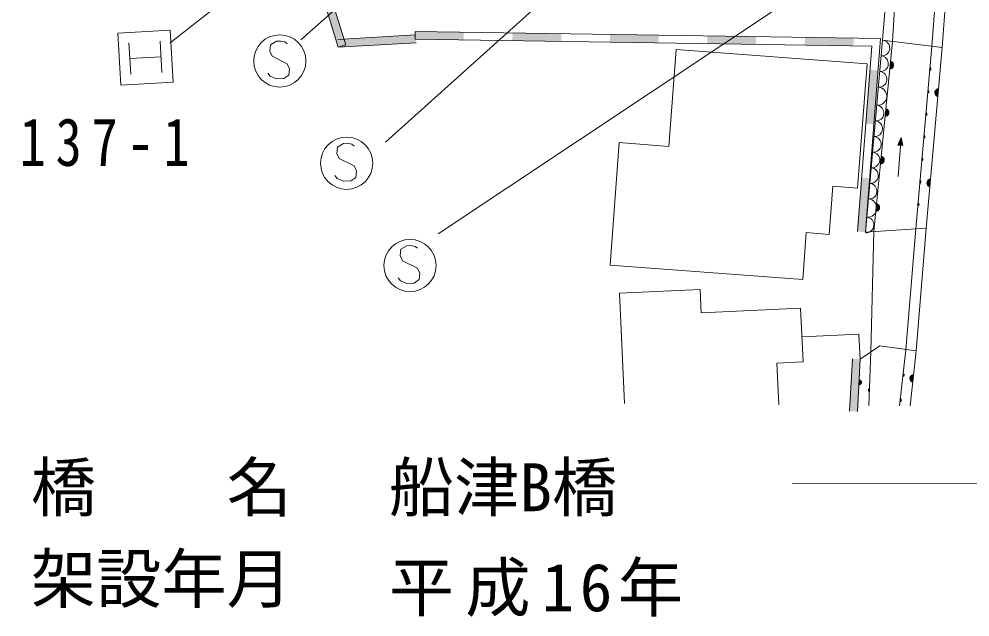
# Model space of a CAD drawing. Units: millimetres, scale not verified. Extents: x 40000 to 680000, y 20000 to 380000.
# Drawn here: x 323987 to 360412, y 237590 to 260486 of the extents above; entities that cross this region are included whole.
import ezdxf
from ezdxf.enums import TextEntityAlignment as Align

# ---------------------------------------------------------------- set-up
doc = ezdxf.new("R2010")
doc.units = ezdxf.units.MM
doc.header["$LTSCALE"] = 1000
for name, color, linetype, lineweight in [('M-BGD', 7, 'Continuous', 13), ('M-STR-HTXT', 7, 'Continuous', 13), ('M-STR-STRC', 7, 'Continuous', 13)]:
    doc.layers.add(name, color=color, linetype=linetype, lineweight=lineweight)
doc.styles.add('ＭＳ ゴシック', font='')
doc.styles.get('ＭＳ ゴシック').set_extended_font_data('MS Gothic')

msp = doc.modelspace()

# ---------------------------------------------------------------- hatches: boundary and pattern name
at = {"layer": 'M-BGD'}
for points in [[(335531, 261621), (336216, 259405), (336502, 259494), (335818, 261709)], [(336216, 259405), (339193, 259577), (339176, 259877), (336198, 259705)], [(341025, 259981), (339159, 260009), (339155, 259709), (341021, 259681)], [(344757, 259925), (342891, 259953), (342887, 259653), (344753, 259625)], [(348490, 259869), (346624, 259897), (346619, 259597), (348485, 259569)], [(352222, 259813), (350356, 259841), (350351, 259541), (352218, 259513)], [(355954, 259757), (354088, 259785), (354084, 259485), (355950, 259457)], [(356727, 256451), (356886, 258515), (356587, 258539), (356427, 256474)], [(356408, 252323), (356567, 254387), (356268, 254410), (356109, 252346)], [(356103, 245452), (356210, 247461), (355910, 247477), (355803, 245468)]]:
    msp.add_hatch(color=256, dxfattribs=at).paths.add_polyline_path(points)

# ---------------------------------------------------------------- linework, layer by layer
for p, q in [((360091, 269652), (359346, 259399)), ((358948, 259434), (359721, 269350)), ((357448, 259629), (358007, 268656)), ((334019, 267534), (336502, 259494)), ((333815, 267178), (336216, 259405)), ((336198, 259705), (339176, 259877)), ((339159, 260009), (339155, 259709)), ((356980, 259742), (339159, 260009)), ((356408, 252323), (356980, 259742)), ((336216, 259405), (339193, 259577)), ((336216, 259405), (336502, 259494)), ((356657, 259446), (339155, 259709)), ((356109, 252346), (356657, 259446)), ((357065, 259672), (356408, 252323)), ((357448, 259629), (356736, 252361)), ((359346, 259399), (357065, 259672)), ((358336, 252455), (358948, 259434)), ((358740, 252483), (359346, 259399)), ((356468, 258766), (349154, 259316)), ((356110, 254013), (356468, 258766)), ((357364, 258582), (357391, 258856)), ((357408, 258849), (357382, 258586)), ((357401, 258590), (357425, 258841)), ((357441, 258821), (357420, 258606)), ((357440, 258622), (357458, 258801)), ((357473, 258770), (357461, 258650)), ((358884, 258614), (358876, 258523)), ((358884, 258526), (358892, 258610)), ((358899, 258603), (358893, 258531)), ((358901, 258538), (358906, 258594)), ((358911, 258582), (358908, 258550)), ((358808, 257750), (358800, 257658)), ((358808, 257661), (358816, 257745)), ((358823, 257738), (358817, 257667)), ((358826, 257674), (358831, 257730)), ((358835, 257717), (358833, 257685)), ((359082, 257619), (359092, 257739)), ((359113, 257767), (359097, 257588)), ((359114, 257568), (359132, 257784)), ((359152, 257800), (359130, 257549)), ((359147, 257541), (359170, 257804)), ((359189, 257809), (359165, 257534)), ((357186, 256764), (357213, 257039)), ((357230, 257031), (357204, 256769)), ((357223, 256773), (357247, 257024)), ((357263, 257004), (357242, 256789)), ((357262, 256805), (357279, 256984)), ((357294, 256953), (357283, 256833)), ((358732, 256885), (358724, 256794)), ((358733, 256797), (358740, 256881)), ((358747, 256874), (358741, 256802)), ((358750, 256810), (358755, 256865)), ((358760, 256853), (358757, 256821)), ((357661, 254452), (357772, 255948)), ((358657, 256021), (358649, 255929)), ((358657, 255933), (358664, 256016)), ((358672, 256010), (358665, 255938)), ((358674, 255945), (358679, 256001)), ((358684, 255988), (358681, 255956)), ((357007, 254947), (357034, 255222)), ((357052, 255214), (357026, 254951)), ((357044, 254956), (357069, 255206)), ((357085, 255187), (357064, 254972)), ((357084, 254988), (357101, 255167)), ((357116, 255135), (357105, 255016)), ((358581, 255156), (358573, 255065)), ((358581, 255068), (358588, 255152)), ((358596, 255145), (358590, 255073)), ((358598, 255081), (358603, 255136)), ((358608, 255124), (358605, 255092)), ((358505, 254292), (358497, 254200)), ((358505, 254204), (358513, 254287)), ((358520, 254281), (358514, 254209)), ((358522, 254216), (358527, 254272)), ((358532, 254259), (358529, 254228)), ((358779, 254162), (358789, 254281)), ((358810, 254309), (358794, 254130)), ((358810, 254111), (358829, 254326)), ((358849, 254342), (358827, 254091)), ((358844, 254084), (358867, 254347)), ((358886, 254351), (358861, 254076)), ((356829, 253130), (356856, 253405)), ((356874, 253397), (356848, 253134)), ((356866, 253138), (356891, 253389)), ((356907, 253370), (356886, 253155)), ((356906, 253171), (356923, 253350)), ((356938, 253318), (356926, 253199)), ((358429, 253428), (358421, 253336)), ((358429, 253339), (358437, 253423)), ((358444, 253416), (358438, 253344)), ((358447, 253352), (358451, 253407)), ((358456, 253395), (358454, 253363)), ((358740, 252483), (356408, 252323)), ((358336, 252455), (357953, 247824)), ((358740, 252483), (358350, 247780)), ((356621, 247738), (356736, 252361)), ((354006, 250511), (346627, 251066)), ((346982, 249983), (347185, 245760)), ((353917, 249416), (350122, 249233)), ((353917, 249416), (354017, 247354)), ((353971, 248312), (356161, 248417)), ((356210, 247461), (356161, 248417)), ((356210, 247461), (356961, 247968)), ((356621, 247738), (356540, 245682)), ((358350, 247780), (356961, 247968)), ((357719, 245673), (357953, 247824)), ((358121, 245669), (358350, 247780)), ((354017, 247354), (353018, 247306)), ((355803, 245468), (355910, 247477)), ((356103, 245452), (356210, 247461)), ((353018, 247306), (353095, 245711)), ((356183, 246481), (356191, 246665)), ((356202, 246660), (356195, 246484)), ((356208, 246488), (356214, 246656)), ((356226, 246643), (356220, 246499)), ((356232, 246511), (356237, 246631)), ((356248, 246610), (356245, 246530)), ((357861, 246903), (357851, 246812)), ((357859, 246815), (357868, 246898)), ((357875, 246892), (357868, 246820)), ((357876, 246827), (357882, 246883)), ((357887, 246870), (357884, 246838)), ((358122, 246677), (358135, 246796)), ((358156, 246824), (358136, 246645)), ((358152, 246625), (358176, 246840)), ((358195, 246856), (358168, 246605)), ((358185, 246597), (358214, 246860)), ((358232, 246864), (358203, 246590)), ((356525, 246266), (356526, 246298)), ((356533, 246310), (356531, 246254)), ((356538, 246246), (356541, 246318)), ((356549, 246323), (356546, 246240)), ((356554, 246235), (356557, 246327)), ((357755, 245938), (357746, 245847)), ((357754, 245850), (357763, 245933)), ((357770, 245926), (357763, 245855)), ((357771, 245862), (357777, 245918)), ((357782, 245905), (357779, 245873))]:
    msp.add_line(p, q, dxfattribs=at)
for points in [[(357065, 259672), (357496, 264927), (356851, 264774), (356188, 264104), (355308, 261747), (354525, 261113)], [(346627, 251066), (346980, 255753), (348875, 255611), (349154, 259316)], [(356110, 254013), (355164, 254084), (355025, 252241), (354142, 252308), (354006, 250511)], [(350122, 249233), (350079, 250132), (346982, 249983)]]:
    msp.add_lwpolyline(points, dxfattribs=at)
for points in [[(357374, 258870), (357409, 258855), (357437, 258834), (357464, 258801), (357479, 258769), (357487, 258732), (357482, 258684), (357467, 258650), (357446, 258622), (357413, 258595), (357382, 258580), (357345, 258571)], [(358876, 258619), (358888, 258614), (358897, 258607), (358907, 258596), (358912, 258586), (358915, 258573), (358913, 258557), (358908, 258546), (358901, 258536), (358890, 258527), (358880, 258522), (358868, 258519)], [(358801, 257754), (358812, 257749), (358822, 257743), (358831, 257732), (358836, 257721), (358839, 257709), (358837, 257693), (358832, 257681), (358825, 257672), (358815, 257663), (358804, 257658), (358792, 257655)], [(359182, 257520), (359147, 257535), (359118, 257556), (359091, 257588), (359076, 257620), (359067, 257657), (359071, 257705), (359086, 257739), (359107, 257768), (359139, 257795), (359171, 257810), (359208, 257819)], [(357196, 257053), (357230, 257037), (357259, 257016), (357285, 256984), (357300, 256952), (357309, 256915), (357304, 256867), (357289, 256833), (357268, 256805), (357235, 256778), (357203, 256763), (357166, 256754)], [(358725, 256890), (358736, 256885), (358746, 256878), (358755, 256867), (358760, 256857), (358763, 256845), (358762, 256829), (358756, 256817), (358750, 256808), (358739, 256798), (358728, 256793), (358716, 256790)], [(357772, 255948), (357654, 255656), (357845, 255642)], [(357769, 255913), (357673, 255667), (357828, 255655)], [(357766, 255877), (357691, 255678), (357811, 255669)], [(357764, 255841), (357710, 255688), (357794, 255682)], [(357761, 255805), (357729, 255699), (357777, 255695)], [(357757, 255757), (357748, 255710), (357760, 255709)], [(358649, 256026), (358661, 256021), (358670, 256014), (358679, 256003), (358684, 255992), (358687, 255980), (358686, 255964), (358681, 255953), (358674, 255943), (358663, 255934), (358653, 255929), (358640, 255926)], [(357018, 255236), (357052, 255220), (357080, 255199), (357107, 255167), (357122, 255135), (357131, 255098), (357126, 255050), (357111, 255015), (357090, 254987), (357057, 254960), (357025, 254945), (356988, 254937)], [(358573, 255161), (358585, 255156), (358594, 255149), (358603, 255138), (358608, 255128), (358611, 255116), (358610, 255100), (358605, 255088), (358598, 255079), (358587, 255070), (358577, 255064), (358564, 255061)], [(358497, 254297), (358509, 254292), (358518, 254285), (358527, 254274), (358533, 254263), (358535, 254251), (358534, 254235), (358529, 254224), (358522, 254214), (358511, 254205), (358501, 254200), (358489, 254197)], [(358878, 254062), (358843, 254078), (358815, 254098), (358788, 254131), (358773, 254162), (358764, 254199), (358768, 254247), (358783, 254282), (358804, 254310), (358836, 254337), (358868, 254353), (358905, 254361)], [(356839, 253418), (356874, 253403), (356902, 253382), (356929, 253349), (356944, 253318), (356953, 253281), (356948, 253233), (356932, 253198), (356912, 253170), (356879, 253143), (356847, 253128), (356810, 253120)], [(358421, 253432), (358433, 253427), (358443, 253420), (358452, 253409), (358457, 253399), (358460, 253387), (358458, 253371), (358453, 253359), (358446, 253350), (358436, 253341), (358425, 253336), (358413, 253333)], [(356179, 246673), (356203, 246664), (356222, 246651), (356241, 246631), (356252, 246610), (356259, 246586), (356258, 246554), (356249, 246530), (356236, 246511), (356216, 246492), (356195, 246480), (356171, 246473)], [(357853, 246908), (357865, 246903), (357874, 246896), (357883, 246885), (357888, 246874), (357890, 246862), (357888, 246846), (357883, 246834), (357876, 246825), (357865, 246816), (357855, 246811), (357842, 246809)], [(358219, 246576), (358185, 246591), (358157, 246613), (358130, 246646), (358116, 246677), (358108, 246715), (358113, 246762), (358129, 246797), (358150, 246825), (358183, 246851), (358215, 246866), (358252, 246874)], [(356562, 246231), (356550, 246235), (356540, 246242), (356530, 246252), (356525, 246262), (356521, 246275), (356522, 246291), (356526, 246302), (356533, 246312), (356543, 246322), (356553, 246327), (356566, 246331)], [(357748, 245943), (357759, 245938), (357769, 245931), (357778, 245920), (357783, 245909), (357785, 245897), (357783, 245881), (357778, 245869), (357771, 245860), (357760, 245851), (357750, 245846), (357737, 245844)]]:
    msp.add_lwpolyline(points, close=True, dxfattribs=at)
for centre, radius in [((357038, 259374), 300), ((356985, 258776), 300), ((356932, 258178), 300), ((356874, 257531), 350), ((356816, 256883), 300), ((356762, 256286), 300), ((356709, 255688), 300), ((356656, 255091), 300), ((356602, 254493), 300), ((356549, 253895), 300), ((356491, 253248), 350), ((356433, 252601), 300)]:
    msp.add_arc(centre, radius, 264.8929, 84.8928, dxfattribs=at)
at = {"layer": 'M-STR-HTXT'}
msp.add_line((353617, 242699), (364433, 242691), dxfattribs=at)
at = {"layer": 'M-STR-STRC'}
for p, q in [((357006, 280975), (329778, 259575)), ((334785, 259689), (358197, 280793)), ((361737, 277092), (338022, 255773)), ((340043, 252262), (365309, 269069)), ((328196, 259572), (328265, 258374)), ((329394, 259640), (329463, 258442)), ((328231, 258973), (329429, 259041))]:
    msp.add_line(p, q, dxfattribs=at)
msp.add_lwpolyline([(327888, 257952), (327774, 259948), (329771, 260062), (329885, 258066)], close=True, dxfattribs=at)
for points in [[(334258, 259537), (334174, 259612), (334012, 259643), (333852, 259634), (333619, 259500), (333593, 259258), (333684, 259063), (334262, 258776), (334353, 258581), (334327, 258339), (334134, 258208), (333854, 258192), (333608, 258298), (333521, 258413)], [(336819, 255621), (336735, 255697), (336573, 255727), (336413, 255718), (336180, 255585), (336154, 255343), (336245, 255148), (336823, 254860), (336914, 254665), (336888, 254423), (336695, 254292), (336416, 254276), (336169, 254382), (336082, 254497)], [(339246, 251706), (339161, 251781), (338999, 251812), (338839, 251803), (338607, 251669), (338581, 251427), (338672, 251232), (339249, 250945), (339340, 250750), (339314, 250508), (339121, 250376), (338842, 250360), (338595, 250467), (338509, 250582)]]:
    msp.add_lwpolyline(points, dxfattribs=at)
for centre in [(333975, 258880), (336536, 254964), (338963, 251048)]:
    msp.add_circle(centre, 1000, dxfattribs=at)

# ---------------------------------------------------------------- texts
at = {"layer": 'M-STR-HTXT', "color": 1, "style": 'ＭＳ ゴシック'}
for s, p in [('橋\u3000\u3000名', (324439, 241090)), ('船津B橋', (338154, 241090)), ('架設年月', (324439, 237590))]:
    msp.add_text(s, height=1833, dxfattribs=at).set_placement(p, align=Align.BOTTOM_LEFT)
at = {"layer": 'M-STR-HTXT', "color": 1, "insert": (338154, 237590), "char_height": 1833, "attachment_point": 7, "style": 'ＭＳ ゴシック'}
msp.add_mtext('\\T1.17;平成16年', dxfattribs=at)
at = {"layer": 'M-STR-STRC', "insert": (319884, 254833), "char_height": 1833, "attachment_point": 7, "style": 'ＭＳ ゴシック'}
msp.add_mtext('\\T1.38;\\W0.8;NO.137-1', dxfattribs=at)

doc.saveas('drawing.dxf')
